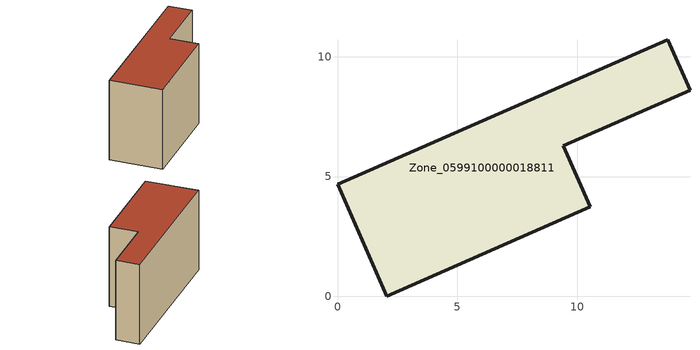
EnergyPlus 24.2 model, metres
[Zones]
Zone_0599100000018811
 floor ground (C_G): 0,4.68 13.78,10.71 14.71,8.59 9.43,6.28 10.54,3.74 2.05,0 z0
 wall outside (C_F): 2.05,0 10.54,3.74 9.43,6.28 14.71,8.59 13.78,10.71 0,4.68 2.05,0 z0:8.11
 roof outside (C_R): 13.78,10.71 0,4.68 2.05,0 10.54,3.74 9.43,6.28 14.71,8.59 z8.11
[BUILDING]
Pand.0599100000018811: North Axis=0; Terrain=City; Loads Convergence Tolerance Value=0.04; Temperature Convergence Tolerance Value=0.4; Solar Distribution=FullExterior; Maximum Number of Warmup Days=25; Minimum Number of Warmup Days=1
[Site:Location]
Rotterdam.The.Hague.AP_ZH_NLD Design_Conditions: Latitude=51.96; Longitude=4.45; Time Zone=1; Elevation=-4.5
[SITE:GROUNDTEMPERATURE:BUILDINGSURFACE]
18, 18, 18, 18, 18, 18, 18, 18, 18, 18, 18, 18
[MATERIAL] Thermal Absorptance=0.9; Solar Absorptance=0.7; Visible Absorptance=0.7
Name | Roughness | Thickness | Conductivity | Density | Specific Heat
G.TI.1975-1991 | MediumSmooth | 0.15 | 0.288461 | 540 | 1210
F.TI.1975-1991 | Rough | 0.3 | 0.230769 | 1920 | 840
R.TI.1975-1991 | MediumRough | 0.2 | 0.153846 | 1500 | 1000
[CONSTRUCTION]
C_G: G.TI.1975-1991
C_F: F.TI.1975-1991
C_R: R.TI.1975-1991
[ZONE]
Zone_0599100000018811: Type=1; Multiplier=1; Ceiling Height=Autocalculate; Volume=Autocalculate; Floor Area=autocalculate; Part of Total Floor Area=Yes
[ZONEINFILTRATION:DESIGNFLOWRATE]
Infil_Zone_0599100000018811: Zone or ZoneList or Space or SpaceList=Zone_0599100000018811; Schedule=AlwaysOn; Design Flow Rate Calculation Method=Flow/Area; Flow Rate per Floor Area=0.003; Constant Term Coefficient=1; Temperature Term Coefficient=0; Velocity Term Coefficient=0; Velocity Squared Term Coefficient=0
[HVACTEMPLATE:ZONE:IDEALLOADSAIRSYSTEM]
Zone_0599100000018811: Maximum Heating Supply Air Temperature=50; Minimum Cooling Supply Air Temperature=13; Maximum Heating Supply Air Humidity Ratio=0.0156; Minimum Cooling Supply Air Humidity Ratio=0.0077; Heating Limit=NoLimit; Cooling Limit=NoLimit; Dehumidification Control Type=ConstantSensibleHeatRatio; Cooling Sensible Heat Ratio=0.7; Dehumidification Setpoint=60; Humidification Control Type=None; Humidification Setpoint=30; Outdoor Air Method=None; Outdoor Air Flow Rate per Person=0.00944; Outdoor Air Flow Rate per Zone Floor Area=0; Outdoor Air Flow Rate per Zone=0; Demand Controlled Ventilation Type=None; Outdoor Air Economizer Type=NoEconomizer; Heat Recovery Type=None; Sensible Heat Recovery Effectiveness=0.7; Latent Heat Recovery Effectiveness=0.65
[ZONECONTROL:THERMOSTAT]
ThermostatControl_Zone_0599100000018811: Zone or ZoneList=Zone_0599100000018811; Control Type Schedule=DualSetpointControlType; Control 1=Thermostat_Zone_0599100000018811; Temperature Difference Between Cutout And Setpoint=0
[THERMOSTATSETPOINT:DUALSETPOINT]
Thermostat_Zone_0599100000018811: Heating Setpoint Temperature Schedule=HeatingSetpoint_Zone_0599100000018811; Cooling Setpoint Temperature Schedule=CoolingSetpoint_Zone_0599100000018811
[SCHEDULE:COMPACT]
HeatingSetpoint_Zone_0599100000018811: Through: 12/31, For: AllDays, Until: 24:00, 21
CoolingSetpoint_Zone_0599100000018811: Through: 12/31, For: AllDays, Until: 24:00, 24
DualSetpointControlType: Through: 12/31, For: AllDays, Until: 24:00, 4
AlwaysOn: Through: 12/31, For: AllDays, Until: 24:00, 1
